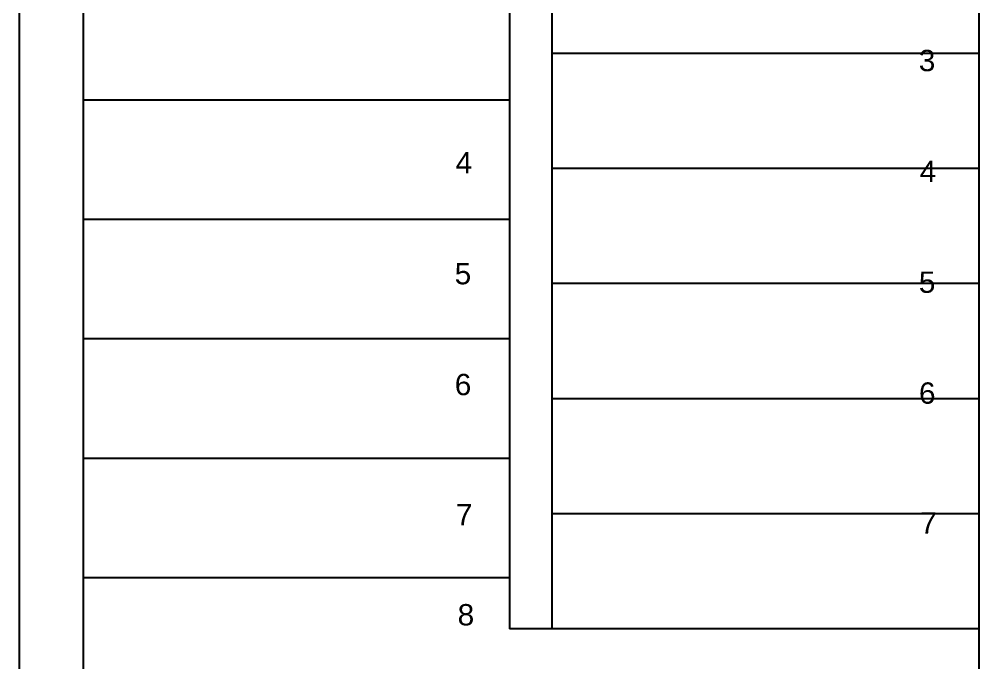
# Model space of a CAD drawing. Header units: millimetres. Extents: x 1480 to 86316, y 1484 to 27567.
# Drawn here: x 52510 to 54760, y 17214 to 18724 of the extents above; entities that cross this region are included whole.
import ezdxf

# ---------------------------------------------------------------- set-up
doc = ezdxf.new("R2010")
doc.units = ezdxf.units.MM
doc.styles.add('GENERATED_STYLE_1', font='arial.ttf')

msp = doc.modelspace()

# ---------------------------------------------------------------- linework, layer by layer
at = {"color": 7}
for p, q in [((52509.9, 19453.9), (52509.7, 16343.7)), ((52659.6, 19453.9), (52659.6, 18533.9)), ((54759.7, 19233.9), (54759.7, 16293.9)), ((53759.7, 17293.9), (53759.5, 19183.9)), ((53659.7, 19083.9), (53659.7, 18533.9)), ((54759.7, 18643.9), (53759.5, 18643.9)), ((52659.6, 18533.9), (52659.7, 16293.9)), ((53659.7, 18533.9), (52659.7, 18533.9)), ((53659.7, 18533.9), (53659.7, 17293.9)), ((54759.7, 18373.9), (53759.5, 18373.9)), ((53659.7, 18253.9), (52659.7, 18253.9)), ((54759.7, 18103.9), (53759.5, 18103.9)), ((53659.7, 17973.9), (52659.7, 17973.9)), ((54759.7, 17833.9), (53759.5, 17833.9)), ((53659.7, 17693.9), (52659.7, 17693.9)), ((54759.7, 17563.9), (53759.5, 17563.9)), ((53659.7, 17413.9), (52659.7, 17413.9)), ((53759.7, 17293.9), (53659.7, 17293.9)), ((54759.7, 17293.9), (53759.5, 17293.9))]:
    msp.add_line(p, q, dxfattribs=at)

# ---------------------------------------------------------------- texts
at = {"color": 7, "style": 'GENERATED_STYLE_1'}
for s, p in [('3', (54619, 18602.1)), ('3', (54619, 18602.1)), ('4', (53532.8, 18362.2)), ('4', (53532.8, 18362.2)), ('4', (54621.1, 18342.2)), ('4', (54621.1, 18342.2)), ('5', (53530.8, 18102.2)), ('5', (53530.8, 18102.2)), ('5', (54619.1, 18082.2)), ('5', (54619.1, 18082.2)), ('6', (53531, 17842.1)), ('6', (53531, 17842.1)), ('6', (54619.4, 17822.1)), ('6', (54619.4, 17822.1)), ('7', (53533.8, 17536.9)), ('7', (54622.1, 17516.9)), ('8', (53537.8, 17302))]:
    msp.add_text(s, height=50, rotation=360, dxfattribs=at).set_placement(p)

doc.saveas('drawing.dxf')
